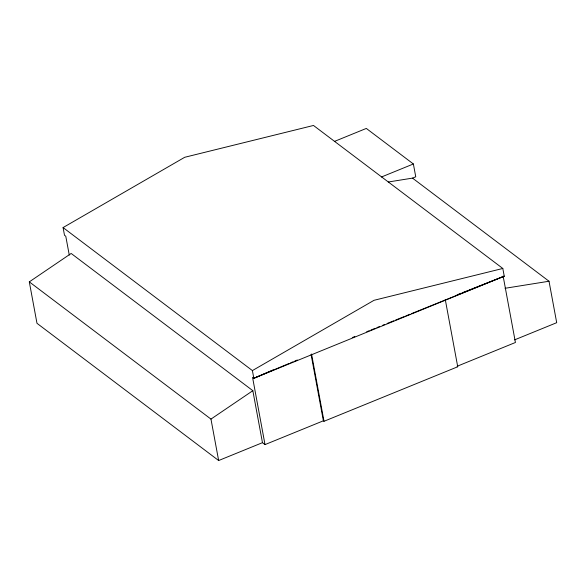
<?xml version="1.0" encoding="UTF-8"?>
<svg xmlns="http://www.w3.org/2000/svg" width="586" height="586" viewBox="0 0 586 586"><rect width="100%" height="100%" fill="white"/><g stroke="black" fill="none" stroke-linecap="round" stroke-linejoin="round"><path stroke-width="0.88" d="M262.469 442.672L218.644 460.537L36.984 323.311L29.3 281.866L71.17 253.46L252.837 390.686L262.469 442.672L265.019 444.598L323.377 420.807L324.014 421.283L457.732 366.763L445.265 299.483M218.644 460.537L210.967 419.093L252.837 390.686M69.273 255.078L65.779 236.239L64.504 235.272L63.076 227.573L184.715 157.282L313.488 125.463L502.81 268.469L504.238 276.174L253.826 378.285L252.551 377.325L265.019 444.598M63.076 227.573L252.405 370.586L374.044 300.296L502.81 268.469M252.405 370.586L253.826 378.285L273.135 369.913M253.826 378.285L288.964 363.51M290.634 362.807L293.147 361.752M294.817 361.049L297.329 359.987M334.372 141.453L366.309 128.429L413.379 163.977L415.752 176.796L412.507 178.122L388.269 182.004M381.435 177.001L413.379 163.977M514.567 339.873L556.7 322.688L549.016 281.243L412.507 178.122M352.296 337.551L354.838 336.525M366.726 331.72L369.268 330.694M370.967 330.006L375.216 328.292M376.908 327.611L379.457 326.578M382.848 325.208L384.548 324.519M387.097 323.494L393.887 320.747M395.587 320.066L404.076 316.638M405.768 315.949L410.017 314.235M411.716 313.547L504.238 276.174L468.851 290.158M457.058 294.824L461.27 293.154M462.955 292.487L467.167 290.824M505.037 288.29L549.016 281.243M457.732 366.763L457.095 366.279L515.431 342.488L503.132 276.109M29.3 281.866L210.967 419.093M311.547 354.01L324.014 421.283M311.078 354.42L323.377 420.807"/></g></svg>
